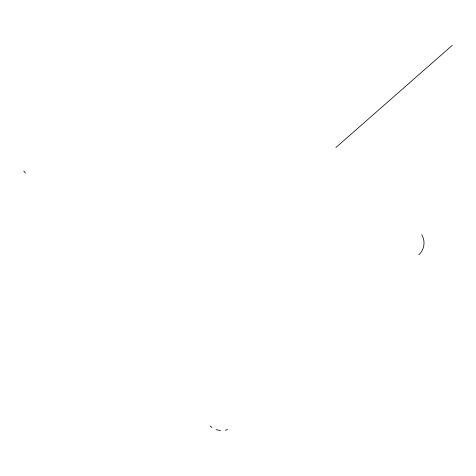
<?xml version="1.0" encoding="UTF-8"?>
<svg xmlns="http://www.w3.org/2000/svg" width="476" height="476" viewBox="0 0 476 476"><rect width="100%" height="100%" fill="white"/><g stroke="black" fill="none" stroke-linecap="round" stroke-linejoin="round"><path stroke-width="0.71" d="M335.949 147.459L452.2 45.387M225.231 430.274L227.492 429.626M220.596 430.613L216.062 429.661M210.154 425.996L211.957 427.496M23.8 171.051L25.454 173.091M421.748 234.662A17.344 16.612 21.4 0 1 418.862 254.773"/></g></svg>
